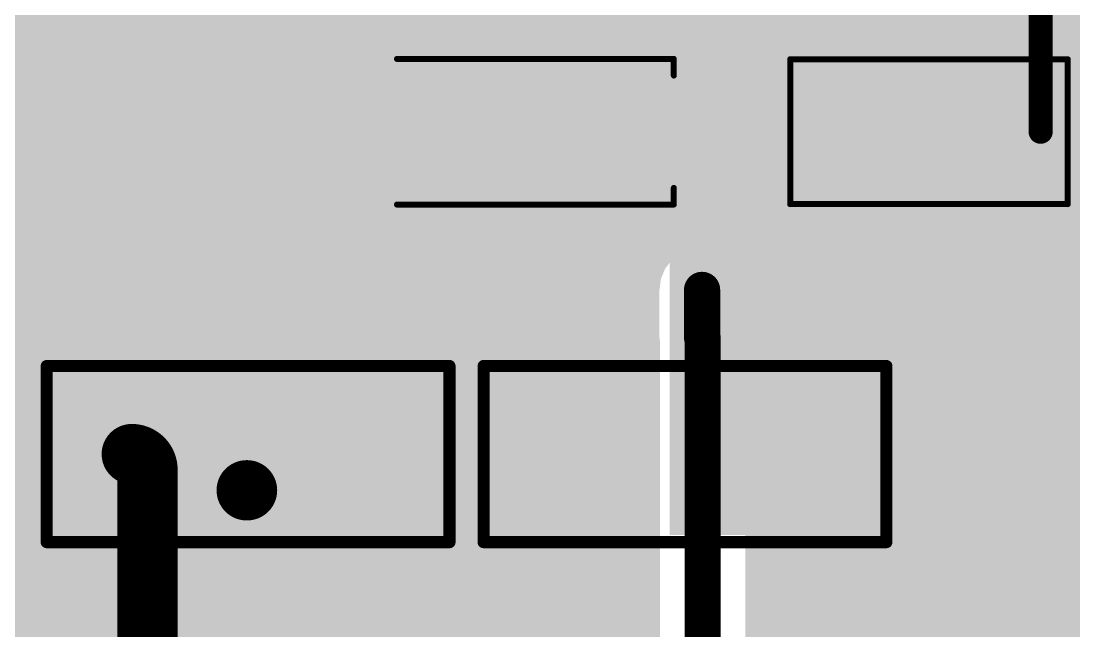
# Model space of a CAD drawing. Header units: inches. Extents: x -2 to 289, y -4 to 187.
# Drawn here: x 17.33 to 39.49, y 55.91 to 68.75 of the extents above; entities that cross this region are included whole.
import ezdxf

# ---------------------------------------------------------------- set-up
doc = ezdxf.new("R2010")
doc.units = ezdxf.units.IN
for name, color, linetype in [('Bottom Layer', 5, 'Continuous'), ('Drill Drawing', 1, 'Continuous'), ('Layer 1', 16, 'Continuous'), ('Layer 2', 76, 'Continuous'), ('Top Layer', 1, 'Continuous'), ('Top Overlay', 2, 'Continuous'), ('Top Paste', 8, 'Continuous'), ('Top Solder', 216, 'Continuous'), ('Via Holes', 16, 'Continuous')]:
    doc.layers.add(name, color=color, linetype=linetype)

# ---------------------------------------------------------------- blocks, each defined once
blk = doc.blocks.new('SMA_DO_214AC__36')
at = {"layer": 'Top Layer'}
for points in [[(-2.7, 1.4), (-1.1, 1.4), (-1.1, -1.4), (-2.7, -1.4)], [(1.1, 1.4), (2.7, 1.4), (2.7, -1.4), (1.1, -1.4)]]:
    blk.add_hatch(color=1, dxfattribs=at).paths.add_polyline_path(points)
at = {"layer": 'Top Overlay'}
blk.add_hatch(color=2, dxfattribs=at).paths.add_polyline_path([(-3.992, -1.6), (-2.825, -1.6), (-2.825, 1.6), (-3.992, 1.6)])
at = {"layer": 'Top Paste'}
for points in [[(-2.7, 1.4), (-1.1, 1.4), (-1.1, -1.4), (-2.7, -1.4)], [(1.1, 1.4), (2.7, 1.4), (2.7, -1.4), (1.1, -1.4)]]:
    blk.add_hatch(color=8, dxfattribs=at).paths.add_polyline_path(points)
at = {"layer": 'Top Solder'}
for points in [[(-2.802, 1.502), (-0.998, 1.502), (-0.998, -1.502), (-2.802, -1.502)], [(0.998, 1.502), (2.802, 1.502), (2.802, -1.502), (0.998, -1.502)]]:
    blk.add_hatch(color=216, dxfattribs=at).paths.add_polyline_path(points)
at = {"layer": 'Top Overlay', "const_width": 0.127}
for points in [[(-2.983, 1.533), (2.842, 1.533)], [(2.842, 1.183), (2.842, 1.533)], [(2.842, -1.533), (2.842, -1.183)], [(-2.983, -1.533), (2.842, -1.533)]]:
    blk.add_lwpolyline(points, dxfattribs=at)
at = {"layer": 'Top Overlay', "const_width": 0.0635}
for points in [[(-3.015, 1.533, 1), (-2.951, 1.533, 1)], [(2.811, 1.533, 1), (2.874, 1.533, 1)], [(2.811, 1.533, 1), (2.874, 1.533, 1)], [(2.811, 1.183, 1), (2.874, 1.183, 1)], [(2.811, -1.183, 1), (2.874, -1.183, 1)], [(-3.015, -1.533, 1), (-2.951, -1.533, 1)], [(2.811, -1.533, 1), (2.874, -1.533, 1)], [(2.811, -1.533, 1), (2.874, -1.533, 1)]]:
    blk.add_lwpolyline(points, format="xyb", close=True, dxfattribs=at)
blk = doc.blocks.new('RES_2010_48')
at = {"layer": 'Top Layer'}
for points in [[(-2.8, 1.4), (-1.9, 1.4), (-1.9, -1.4), (-2.8, -1.4)], [(1.9, 1.4), (2.8, 1.4), (2.8, -1.4), (1.9, -1.4)]]:
    blk.add_hatch(color=1, dxfattribs=at).paths.add_polyline_path(points)
at = {"layer": 'Top Paste'}
for points in [[(-2.8, 1.4), (-1.9, 1.4), (-1.9, -1.4), (-2.8, -1.4)], [(1.9, 1.4), (2.8, 1.4), (2.8, -1.4), (1.9, -1.4)]]:
    blk.add_hatch(color=8, dxfattribs=at).paths.add_polyline_path(points)
at = {"layer": 'Top Solder'}
for points in [[(-2.902, 1.502), (-1.798, 1.502), (-1.798, -1.502), (-2.902, -1.502)], [(1.798, 1.502), (2.902, 1.502), (2.902, -1.502), (1.798, -1.502)]]:
    blk.add_hatch(color=216, dxfattribs=at).paths.add_polyline_path(points)
at = {"layer": 'Top Overlay', "const_width": 0.127}
for points in [[(-2.921, 1.524), (2.921, 1.524)], [(-2.921, -1.524), (-2.921, 1.524)], [(2.921, -1.524), (2.921, 1.524)], [(-2.921, -1.524), (2.921, -1.524)]]:
    blk.add_lwpolyline(points, dxfattribs=at)
at = {"layer": 'Top Overlay', "const_width": 0.0635}
for points in [[(-2.953, 1.524, 1), (-2.889, 1.524, 1)], [(-2.953, 1.524, 1), (-2.889, 1.524, 1)], [(2.889, 1.524, 1), (2.953, 1.524, 1)], [(2.889, 1.524, 1), (2.953, 1.524, 1)], [(-2.953, -1.524, 1), (-2.889, -1.524, 1)], [(-2.953, -1.524, 1), (-2.889, -1.524, 1)], [(2.889, -1.524, 1), (2.953, -1.524, 1)], [(2.889, -1.524, 1), (2.953, -1.524, 1)]]:
    blk.add_lwpolyline(points, format="xyb", close=True, dxfattribs=at)
blk = doc.blocks.new('RES_2512_56')
at = {"layer": 'Top Layer'}
for points in [[(-4.05, 1.7), (-2.45, 1.7), (-2.45, -1.7), (-4.05, -1.7)], [(2.45, 1.7), (4.05, 1.7), (4.05, -1.7), (2.45, -1.7)]]:
    blk.add_hatch(color=1, dxfattribs=at).paths.add_polyline_path(points)
at = {"layer": 'Top Paste'}
for points in [[(-4.05, 1.7), (-2.45, 1.7), (-2.45, -1.7), (-4.05, -1.7)], [(2.45, 1.7), (4.05, 1.7), (4.05, -1.7), (2.45, -1.7)]]:
    blk.add_hatch(color=8, dxfattribs=at).paths.add_polyline_path(points)
at = {"layer": 'Top Solder'}
for points in [[(-4.152, 1.802), (-2.348, 1.802), (-2.348, -1.802), (-4.152, -1.802)], [(2.348, 1.802), (4.152, 1.802), (4.152, -1.802), (2.348, -1.802)]]:
    blk.add_hatch(color=216, dxfattribs=at).paths.add_polyline_path(points)
at = {"layer": 'Top Overlay', "const_width": 0.254}
for points in [[(-4.242, -1.854), (-4.242, 1.854)], [(-4.242, 1.854), (4.237, 1.854)], [(4.237, -1.854), (4.237, 1.854)], [(-4.242, -1.854), (4.237, -1.854)]]:
    blk.add_lwpolyline(points, dxfattribs=at)
at = {"layer": 'Top Overlay', "const_width": 0.127}
for points in [[(-4.305, 1.854, 1), (-4.178, 1.854, 1)], [(-4.305, 1.854, 1), (-4.178, 1.854, 1)], [(4.173, 1.854, 1), (4.3, 1.854, 1)], [(4.173, 1.854, 1), (4.3, 1.854, 1)], [(-4.305, -1.854, 1), (-4.178, -1.854, 1)], [(-4.305, -1.854, 1), (-4.178, -1.854, 1)], [(4.173, -1.854, 1), (4.3, -1.854, 1)], [(4.173, -1.854, 1), (4.3, -1.854, 1)]]:
    blk.add_lwpolyline(points, format="xyb", close=True, dxfattribs=at)
blk = doc.blocks.new('RES_2512_57')
at = {"layer": 'Top Layer'}
for points in [[(-4.05, 1.7), (-2.45, 1.7), (-2.45, -1.7), (-4.05, -1.7)], [(2.45, 1.7), (4.05, 1.7), (4.05, -1.7), (2.45, -1.7)]]:
    blk.add_hatch(color=1, dxfattribs=at).paths.add_polyline_path(points)
at = {"layer": 'Top Paste'}
for points in [[(-4.05, 1.7), (-2.45, 1.7), (-2.45, -1.7), (-4.05, -1.7)], [(2.45, 1.7), (4.05, 1.7), (4.05, -1.7), (2.45, -1.7)]]:
    blk.add_hatch(color=8, dxfattribs=at).paths.add_polyline_path(points)
at = {"layer": 'Top Solder'}
for points in [[(-4.152, 1.802), (-2.348, 1.802), (-2.348, -1.802), (-4.152, -1.802)], [(2.348, 1.802), (4.152, 1.802), (4.152, -1.802), (2.348, -1.802)]]:
    blk.add_hatch(color=216, dxfattribs=at).paths.add_polyline_path(points)
at = {"layer": 'Top Overlay', "const_width": 0.254}
for points in [[(-4.242, -1.854), (-4.242, 1.854)], [(-4.242, 1.854), (4.237, 1.854)], [(4.237, -1.854), (4.237, 1.854)], [(-4.242, -1.854), (4.237, -1.854)]]:
    blk.add_lwpolyline(points, dxfattribs=at)
at = {"layer": 'Top Overlay', "const_width": 0.127}
for points in [[(-4.305, 1.854, 1), (-4.178, 1.854, 1)], [(-4.305, 1.854, 1), (-4.178, 1.854, 1)], [(4.173, 1.854, 1), (4.3, 1.854, 1)], [(4.173, 1.854, 1), (4.3, 1.854, 1)], [(-4.305, -1.854, 1), (-4.178, -1.854, 1)], [(-4.305, -1.854, 1), (-4.178, -1.854, 1)], [(4.173, -1.854, 1), (4.3, -1.854, 1)], [(4.173, -1.854, 1), (4.3, -1.854, 1)]]:
    blk.add_lwpolyline(points, format="xyb", close=True, dxfattribs=at)

msp = doc.modelspace()

# ---------------------------------------------------------------- hatches: boundary and pattern name
at = {"layer": 'Bottom Layer'}
h = msp.add_hatch(color=5, dxfattribs=at)
h.paths.add_polyline_path([(67.056, 93.508), (66.878, 93.472), (66.793, 93.678), (66.562, 94.023), (66.269, 94.317), (65.924, 94.547), (65.54, 94.706), (65.133, 94.787), (64.717, 94.787), (64.31, 94.706), (63.927, 94.547), (63.581, 94.317), (63.288, 94.023), (63.057, 93.678), (62.898, 93.294), (62.817, 92.887), (62.817, 92.472), (62.839, 92.363), (62.803, 92.319), (62.567, 91.878), (62.478, 91.584), (62.292, 91.584), (62.203, 91.878), (61.967, 92.319), (61.931, 92.363), (61.953, 92.472), (61.953, 92.887), (61.872, 93.294), (61.713, 93.678), (61.482, 94.023), (61.189, 94.317), (60.844, 94.547), (60.46, 94.706), (60.053, 94.787), (59.637, 94.787), (59.23, 94.706), (58.847, 94.547), (58.501, 94.317), (58.208, 94.023), (57.977, 93.678), (57.818, 93.294), (57.737, 92.887), (57.737, 92.472), (57.818, 92.064), (57.977, 91.681), (58.208, 91.335), (58.501, 91.042), (58.847, 90.811), (59.23, 90.652), (59.637, 90.571), (60.053, 90.571), (60.46, 90.652), (60.677, 90.742), (60.854, 90.623), (60.854, 90.411), (60.734, 90.411), (60.734, 90.213), (60.645, 90.201), (60.459, 90.125), (60.3, 90.002), (60.178, 89.843), (60.101, 89.658), (60.075, 89.459), (60.075, 89.459), (60.101, 89.26), (60.178, 89.075), (60.3, 88.915), (60.459, 88.793), (60.645, 88.716), (60.734, 88.705), (60.734, 88.506), (64.036, 88.506), (64.036, 88.705), (64.125, 88.716), (64.311, 88.793), (64.47, 88.915), (64.592, 89.075), (64.669, 89.26), (64.695, 89.459), (64.695, 89.459), (64.669, 89.658), (64.592, 89.843), (64.47, 90.002), (64.311, 90.125), (64.125, 90.201), (64.036, 90.213), (64.036, 90.411), (63.916, 90.411), (63.916, 90.623), (64.093, 90.742), (64.31, 90.652), (64.717, 90.571), (65.133, 90.571), (65.54, 90.652), (65.924, 90.811), (66.269, 91.042), (66.562, 91.335), (66.793, 91.681), (66.878, 91.886), (67.056, 91.851), (67.056, 52.223), (32.57, 52.223), (32.57, 62.078), (32.559, 62.163), (32.559, 63.092), (32.529, 63.324), (32.439, 63.54), (32.297, 63.726), (32.111, 63.868), (31.895, 63.958), (31.663, 63.989), (31.431, 63.958), (31.214, 63.868), (31.029, 63.726), (30.886, 63.54), (30.796, 63.324), (30.766, 63.092), (30.766, 62.089), (30.777, 62.004), (30.777, 52.223), (26.543, 52.223), (26.543, 44.882), (-1.052, 44.882), (-1.052, 91.079), (-0.874, 91.115), (-0.792, 90.916), (-0.558, 90.51), (-0.272, 90.138), (0.059, 89.807), (0.431, 89.522), (0.837, 89.287), (1.269, 89.108), (1.722, 88.987), (2.187, 88.926), (2.655, 88.926), (3.12, 88.987), (3.572, 89.108), (4.005, 89.287), (4.411, 89.522), (4.783, 89.807), (5.114, 90.138), (5.399, 90.51), (5.633, 90.916), (5.813, 91.349), (5.934, 91.801), (5.995, 92.266), (5.995, 92.734), (5.934, 93.199), (5.813, 93.651), (5.633, 94.084), (5.399, 94.49), (5.114, 94.862), (4.783, 95.193), (4.411, 95.478), (4.005, 95.713), (3.762, 95.813), (3.797, 95.991), (67.056, 95.991)])
h.paths.add_polyline_path([(63.68, 86.131), (63.68, 86.125), (50.055, 86.125), (49.872, 86.101), (49.703, 86.03), (49.557, 85.918), (49.445, 85.772), (49.374, 85.603), (49.35, 85.42), (49.35, 84.492), (49.222, 84.475), (49.053, 84.405), (48.907, 84.293), (48.904, 84.295), (48.661, 83.999), (48.48, 83.66), (48.368, 83.293), (48.331, 82.911), (48.334, 82.911), (48.334, 81.035), (48.15, 81.035), (48.15, 79.13), (51.452, 79.13), (51.452, 81.035), (50.795, 81.035), (50.792, 81.042), (50.758, 81.301), (50.759, 81.309), (50.759, 83.906), (62.004, 83.906), (62.004, 82.761), (62.001, 82.753), (61.857, 82.565), (61.851, 82.561), (61.842, 82.551), (61.719, 82.392), (61.643, 82.207), (61.616, 82.008), (61.643, 81.809), (61.719, 81.624), (61.842, 81.464), (62.001, 81.342), (62.186, 81.266), (62.385, 81.239), (62.584, 81.266), (62.769, 81.342), (62.928, 81.464), (62.938, 81.474), (62.942, 81.47), (63.25, 81.845), (63.476, 82.269), (63.834, 82.269), (64.06, 81.845), (64.368, 81.47), (64.372, 81.474), (64.382, 81.464), (64.541, 81.342), (64.726, 81.266), (64.925, 81.239), (65.124, 81.266), (65.309, 81.342), (65.468, 81.464), (65.591, 81.624), (65.667, 81.809), (65.694, 82.008), (65.667, 82.207), (65.591, 82.392), (65.468, 82.551), (65.459, 82.561), (65.453, 82.565), (65.309, 82.753), (65.306, 82.761), (65.306, 84.174), (65.122, 84.174), (65.122, 84.684), (65.128, 84.684), (65.079, 85.058), (64.934, 85.407), (64.704, 85.707), (64.404, 85.937), (64.055, 86.082)], flags=0)
h.paths.add_polyline_path([(5.029, 77.836), (4.491, 77.794), (3.966, 77.668), (3.468, 77.461), (3.007, 77.179), (2.597, 76.829), (2.247, 76.418), (1.964, 75.958), (1.758, 75.459), (1.632, 74.935), (1.59, 74.397), (1.593, 74.397), (1.593, 62.814), (1.623, 62.582), (1.713, 62.366), (1.855, 62.18), (2.041, 62.038), (2.257, 61.948), (2.489, 61.918), (2.721, 61.948), (2.938, 62.038), (3.123, 62.18), (3.266, 62.366), (3.355, 62.582), (3.386, 62.814), (3.386, 74.397), (3.384, 74.409), (3.415, 74.718), (3.508, 75.027), (3.66, 75.311), (3.865, 75.561), (4.115, 75.765), (4.399, 75.918), (4.708, 76.011), (5.017, 76.042), (5.029, 76.04), (35.382, 76.04), (35.614, 76.07), (35.831, 76.16), (36.016, 76.303), (36.159, 76.488), (36.248, 76.705), (36.279, 76.937), (36.248, 77.169), (36.159, 77.385), (36.016, 77.571), (35.831, 77.713), (35.614, 77.803), (35.382, 77.833), (5.029, 77.833)], flags=0)
h = msp.add_hatch(color=5, dxfattribs=at)
edge = h.paths.add_edge_path()
edge.add_arc((31.663, 63.092), 0.3, 0, 360)
h = msp.add_hatch(color=5, dxfattribs=at)
edge = h.paths.add_edge_path()
edge.add_arc((31.674, 62.078), 0.3, 0, 360)
at = {"layer": 'Layer 1'}
h = msp.add_hatch(color=16, dxfattribs=at)
h.paths.add_polyline_path([(67.056, 93.508), (66.878, 93.472), (66.793, 93.678), (66.562, 94.023), (66.269, 94.317), (65.924, 94.547), (65.54, 94.706), (65.133, 94.787), (64.717, 94.787), (64.31, 94.706), (63.927, 94.547), (63.581, 94.317), (63.288, 94.023), (63.057, 93.678), (62.898, 93.294), (62.817, 92.887), (62.817, 92.472), (62.898, 92.064), (63.057, 91.681), (63.288, 91.335), (63.581, 91.042), (63.927, 90.811), (64.31, 90.652), (64.717, 90.571), (65.133, 90.571), (65.54, 90.652), (65.924, 90.811), (66.269, 91.042), (66.562, 91.335), (66.793, 91.681), (66.878, 91.886), (67.056, 91.851), (67.056, 72.593), (30.734, 72.593), (30.734, 40.228), (9.883, 40.228), (9.825, 40.314), (9.825, 40.484), (9.76, 40.641), (9.64, 40.761), (9.483, 40.826), (9.313, 40.826), (9.156, 40.761), (9.036, 40.641), (8.971, 40.484), (8.971, 40.314), (8.913, 40.228), (-1.052, 40.228), (-1.052, 91.079), (-0.874, 91.115), (-0.792, 90.916), (-0.558, 90.51), (-0.272, 90.138), (0.059, 89.807), (0.431, 89.522), (0.837, 89.287), (1.269, 89.108), (1.722, 88.987), (2.187, 88.926), (2.655, 88.926), (3.12, 88.987), (3.572, 89.108), (4.005, 89.287), (4.411, 89.522), (4.783, 89.807), (5.114, 90.138), (5.399, 90.51), (5.633, 90.916), (5.813, 91.349), (5.934, 91.801), (5.995, 92.266), (5.995, 92.734), (5.934, 93.199), (5.813, 93.651), (5.633, 94.084), (5.399, 94.49), (5.114, 94.862), (4.783, 95.193), (4.411, 95.478), (4.005, 95.713), (3.762, 95.813), (3.797, 95.991), (67.056, 95.991)])
h.paths.add_polyline_path([(60.053, 94.787), (59.637, 94.787), (59.23, 94.706), (58.847, 94.547), (58.501, 94.317), (58.208, 94.023), (57.977, 93.678), (57.818, 93.294), (57.737, 92.887), (57.737, 92.472), (57.818, 92.064), (57.977, 91.681), (58.208, 91.335), (58.501, 91.042), (58.847, 90.811), (59.23, 90.652), (59.637, 90.571), (60.053, 90.571), (60.46, 90.652), (60.844, 90.811), (61.189, 91.042), (61.482, 91.335), (61.713, 91.681), (61.872, 92.064), (61.953, 92.472), (61.953, 92.887), (61.872, 93.294), (61.713, 93.678), (61.482, 94.023), (61.189, 94.317), (60.844, 94.547), (60.46, 94.706)], flags=0)
h.paths.add_polyline_path([(64.011, 89.886), (63.842, 89.886), (63.685, 89.821), (63.565, 89.701), (63.5, 89.544), (63.5, 89.374), (63.565, 89.217), (63.685, 89.097), (63.842, 89.032), (64.011, 89.032), (64.168, 89.097), (64.289, 89.217), (64.354, 89.374), (64.354, 89.544), (64.289, 89.701), (64.168, 89.821)], flags=0)
h.paths.add_polyline_path([(60.928, 89.886), (60.759, 89.886), (60.602, 89.821), (60.482, 89.701), (60.417, 89.544), (60.417, 89.374), (60.482, 89.217), (60.602, 89.097), (60.759, 89.032), (60.928, 89.032), (61.085, 89.097), (61.206, 89.217), (61.271, 89.374), (61.271, 89.544), (61.206, 89.701), (61.085, 89.821)], flags=0)
h.paths.add_polyline_path([(50.14, 85.847), (49.97, 85.847), (49.813, 85.782), (49.693, 85.662), (49.628, 85.505), (49.628, 85.335), (49.693, 85.178), (49.813, 85.058), (49.97, 84.993), (50.14, 84.993), (50.297, 85.058), (50.417, 85.178), (50.482, 85.335), (50.482, 85.505), (50.417, 85.662), (50.297, 85.782)], flags=0)
h.paths.add_polyline_path([(50.79, 85.038), (50.62, 85.038), (50.463, 84.973), (50.343, 84.853), (50.278, 84.696), (50.278, 84.526), (50.343, 84.369), (50.463, 84.249), (50.62, 84.184), (50.79, 84.184), (50.947, 84.249), (51.067, 84.369), (51.132, 84.526), (51.132, 84.696), (51.067, 84.853), (50.947, 84.973)], flags=0)
h.paths.add_polyline_path([(49.49, 84.222), (49.32, 84.222), (49.163, 84.157), (49.043, 84.036), (48.978, 83.88), (48.978, 83.71), (49.043, 83.553), (49.163, 83.433), (49.32, 83.368), (49.49, 83.368), (49.647, 83.433), (49.767, 83.553), (49.832, 83.71), (49.832, 83.88), (49.767, 84.036), (49.647, 84.157)], flags=0)
h.paths.add_polyline_path([(65.01, 82.435), (64.84, 82.435), (64.683, 82.37), (64.563, 82.25), (64.498, 82.093), (64.498, 81.923), (64.563, 81.766), (64.683, 81.646), (64.84, 81.581), (65.01, 81.581), (65.167, 81.646), (65.287, 81.766), (65.352, 81.923), (65.352, 82.093), (65.287, 82.25), (65.167, 82.37)], flags=0)
h.paths.add_polyline_path([(62.47, 82.435), (62.3, 82.435), (62.143, 82.37), (62.023, 82.25), (61.958, 82.093), (61.958, 81.923), (62.023, 81.766), (62.143, 81.646), (62.3, 81.581), (62.47, 81.581), (62.627, 81.646), (62.747, 81.766), (62.812, 81.923), (62.812, 82.093), (62.747, 82.25), (62.627, 82.37)], flags=0)
h.paths.add_polyline_path([(35.467, 77.364), (35.297, 77.364), (35.14, 77.299), (35.02, 77.178), (34.955, 77.022), (34.955, 76.852), (35.02, 76.695), (35.14, 76.575), (35.297, 76.51), (35.467, 76.51), (35.624, 76.575), (35.744, 76.695), (35.809, 76.852), (35.809, 77.022), (35.744, 77.178), (35.624, 77.299)], flags=0)
h.paths.add_polyline_path([(2.574, 63.241), (2.404, 63.241), (2.247, 63.176), (2.127, 63.056), (2.062, 62.899), (2.062, 62.729), (2.127, 62.572), (2.247, 62.452), (2.404, 62.387), (2.574, 62.387), (2.731, 62.452), (2.851, 62.572), (2.916, 62.729), (2.916, 62.899), (2.851, 63.056), (2.731, 63.176)], flags=0)
h.paths.add_polyline_path([(6.977, 41.521), (6.808, 41.521), (6.651, 41.456), (6.53, 41.336), (6.465, 41.179), (6.465, 41.009), (6.53, 40.853), (6.651, 40.732), (6.808, 40.667), (6.977, 40.667), (7.134, 40.732), (7.254, 40.853), (7.319, 41.009), (7.319, 41.179), (7.254, 41.336), (7.134, 41.456)], flags=0)
h = msp.add_hatch(color=16, dxfattribs=at)
edge = h.paths.add_edge_path()
edge.add_arc((31.663, 63.092), 0.3, 0, 360)
h = msp.add_hatch(color=16, dxfattribs=at)
edge = h.paths.add_edge_path()
edge.add_arc((31.674, 62.078), 0.3, 0, 360)
at = {"layer": 'Layer 2'}
h = msp.add_hatch(color=76, dxfattribs=at)
h.paths.add_polyline_path([(67.056, 93.508), (66.878, 93.472), (66.793, 93.678), (66.562, 94.023), (66.269, 94.317), (65.924, 94.547), (65.54, 94.706), (65.133, 94.787), (64.717, 94.787), (64.31, 94.706), (63.927, 94.547), (63.581, 94.317), (63.288, 94.023), (63.057, 93.678), (62.898, 93.294), (62.817, 92.887), (62.817, 92.472), (62.898, 92.064), (63.057, 91.681), (63.288, 91.335), (63.581, 91.042), (63.927, 90.811), (64.31, 90.652), (64.717, 90.571), (65.133, 90.571), (65.54, 90.652), (65.924, 90.811), (66.269, 91.042), (66.562, 91.335), (66.793, 91.681), (66.878, 91.886), (67.056, 91.851), (67.056, 72.593), (30.734, 72.593), (30.734, 40.228), (9.883, 40.228), (9.825, 40.314), (9.825, 40.484), (9.76, 40.641), (9.64, 40.761), (9.483, 40.826), (9.313, 40.826), (9.156, 40.761), (9.036, 40.641), (8.971, 40.484), (8.971, 40.314), (8.913, 40.228), (-1.052, 40.228), (-1.052, 91.079), (-0.874, 91.115), (-0.792, 90.916), (-0.558, 90.51), (-0.272, 90.138), (0.059, 89.807), (0.431, 89.522), (0.837, 89.287), (1.269, 89.108), (1.722, 88.987), (2.187, 88.926), (2.655, 88.926), (3.12, 88.987), (3.572, 89.108), (4.005, 89.287), (4.411, 89.522), (4.783, 89.807), (5.114, 90.138), (5.399, 90.51), (5.633, 90.916), (5.813, 91.349), (5.934, 91.801), (5.995, 92.266), (5.995, 92.734), (5.934, 93.199), (5.813, 93.651), (5.633, 94.084), (5.399, 94.49), (5.114, 94.862), (4.783, 95.193), (4.411, 95.478), (4.005, 95.713), (3.762, 95.813), (3.797, 95.991), (67.056, 95.991)])
h.paths.add_polyline_path([(60.053, 94.787), (59.637, 94.787), (59.23, 94.706), (58.847, 94.547), (58.501, 94.317), (58.208, 94.023), (57.977, 93.678), (57.818, 93.294), (57.737, 92.887), (57.737, 92.472), (57.818, 92.064), (57.977, 91.681), (58.208, 91.335), (58.501, 91.042), (58.847, 90.811), (59.23, 90.652), (59.637, 90.571), (60.053, 90.571), (60.46, 90.652), (60.844, 90.811), (61.189, 91.042), (61.482, 91.335), (61.713, 91.681), (61.872, 92.064), (61.953, 92.472), (61.953, 92.887), (61.872, 93.294), (61.713, 93.678), (61.482, 94.023), (61.189, 94.317), (60.844, 94.547), (60.46, 94.706)], flags=0)
h.paths.add_polyline_path([(64.011, 89.886), (63.842, 89.886), (63.685, 89.821), (63.565, 89.701), (63.5, 89.544), (63.5, 89.374), (63.565, 89.217), (63.685, 89.097), (63.842, 89.032), (64.011, 89.032), (64.168, 89.097), (64.289, 89.217), (64.354, 89.374), (64.354, 89.544), (64.289, 89.701), (64.168, 89.821)], flags=0)
h.paths.add_polyline_path([(60.928, 89.886), (60.759, 89.886), (60.602, 89.821), (60.482, 89.701), (60.417, 89.544), (60.417, 89.374), (60.482, 89.217), (60.602, 89.097), (60.759, 89.032), (60.928, 89.032), (61.085, 89.097), (61.206, 89.217), (61.271, 89.374), (61.271, 89.544), (61.206, 89.701), (61.085, 89.821)], flags=0)
h.paths.add_polyline_path([(50.14, 85.847), (49.97, 85.847), (49.813, 85.782), (49.693, 85.662), (49.628, 85.505), (49.628, 85.335), (49.693, 85.178), (49.813, 85.058), (49.97, 84.993), (50.14, 84.993), (50.297, 85.058), (50.417, 85.178), (50.482, 85.335), (50.482, 85.505), (50.417, 85.662), (50.297, 85.782)], flags=0)
h.paths.add_polyline_path([(50.79, 85.038), (50.62, 85.038), (50.463, 84.973), (50.343, 84.853), (50.278, 84.696), (50.278, 84.526), (50.343, 84.369), (50.463, 84.249), (50.62, 84.184), (50.79, 84.184), (50.947, 84.249), (51.067, 84.369), (51.132, 84.526), (51.132, 84.696), (51.067, 84.853), (50.947, 84.973)], flags=0)
h.paths.add_polyline_path([(49.49, 84.222), (49.32, 84.222), (49.163, 84.157), (49.043, 84.036), (48.978, 83.88), (48.978, 83.71), (49.043, 83.553), (49.163, 83.433), (49.32, 83.368), (49.49, 83.368), (49.647, 83.433), (49.767, 83.553), (49.832, 83.71), (49.832, 83.88), (49.767, 84.036), (49.647, 84.157)], flags=0)
h.paths.add_polyline_path([(65.01, 82.435), (64.84, 82.435), (64.683, 82.37), (64.563, 82.25), (64.498, 82.093), (64.498, 81.923), (64.563, 81.766), (64.683, 81.646), (64.84, 81.581), (65.01, 81.581), (65.167, 81.646), (65.287, 81.766), (65.352, 81.923), (65.352, 82.093), (65.287, 82.25), (65.167, 82.37)], flags=0)
h.paths.add_polyline_path([(62.47, 82.435), (62.3, 82.435), (62.143, 82.37), (62.023, 82.25), (61.958, 82.093), (61.958, 81.923), (62.023, 81.766), (62.143, 81.646), (62.3, 81.581), (62.47, 81.581), (62.627, 81.646), (62.747, 81.766), (62.812, 81.923), (62.812, 82.093), (62.747, 82.25), (62.627, 82.37)], flags=0)
h.paths.add_polyline_path([(35.467, 77.364), (35.297, 77.364), (35.14, 77.299), (35.02, 77.178), (34.955, 77.022), (34.955, 76.852), (35.02, 76.695), (35.14, 76.575), (35.297, 76.51), (35.467, 76.51), (35.624, 76.575), (35.744, 76.695), (35.809, 76.852), (35.809, 77.022), (35.744, 77.178), (35.624, 77.299)], flags=0)
h.paths.add_polyline_path([(2.574, 63.241), (2.404, 63.241), (2.247, 63.176), (2.127, 63.056), (2.062, 62.899), (2.062, 62.729), (2.127, 62.572), (2.247, 62.452), (2.404, 62.387), (2.574, 62.387), (2.731, 62.452), (2.851, 62.572), (2.916, 62.729), (2.916, 62.899), (2.851, 63.056), (2.731, 63.176)], flags=0)
h.paths.add_polyline_path([(6.977, 41.521), (6.808, 41.521), (6.651, 41.456), (6.53, 41.336), (6.465, 41.179), (6.465, 41.009), (6.53, 40.853), (6.651, 40.732), (6.808, 40.667), (6.977, 40.667), (7.134, 40.732), (7.254, 40.853), (7.319, 41.009), (7.319, 41.179), (7.254, 41.336), (7.134, 41.456)], flags=0)
h = msp.add_hatch(color=76, dxfattribs=at)
edge = h.paths.add_edge_path()
edge.add_arc((31.663, 63.092), 0.3, 0, 360)
h = msp.add_hatch(color=76, dxfattribs=at)
edge = h.paths.add_edge_path()
edge.add_arc((31.674, 62.078), 0.3, 0, 360)
at = {"layer": 'Top Layer'}
for points in [[(26.82, 82.574), (29.362, 82.574), (29.362, 81.424), (32.13, 81.424), (32.13, 79.924), (29.362, 79.924), (29.362, 78.774), (21.158, 78.774), (21.158, 67.821), (27.125, 67.821), (27.125, 65.021), (17.958, 65.021), (17.958, 87.967), (26.82, 87.967)], [(29.325, 64.897), (34.538, 64.897), (34.538, 67.821), (29.325, 67.821)], [(30.98, 57.936), (35.355, 57.936), (35.355, 67.818), (30.98, 67.818)], [(18.06, 57.936), (22.936, 57.936), (22.936, 61.336), (18.06, 61.336)], [(24.56, 57.936), (28.855, 57.936), (28.855, 61.336), (24.56, 61.336)], [(22.504, 45.517), (25.806, 45.517), (25.806, 56.413), (22.504, 56.413)]]:
    msp.add_hatch(color=1, dxfattribs=at).paths.add_polyline_path(points)
h = msp.add_hatch(color=1, dxfattribs=at)
edge = h.paths.add_edge_path()
edge.add_arc((31.663, 63.092), 0.3, 0, 360)
h = msp.add_hatch(color=1, dxfattribs=at)
edge = h.paths.add_edge_path()
edge.add_arc((31.674, 62.078), 0.3, 0, 360)
at = {"layer": 'Via Holes'}
h = msp.add_hatch(color=7, dxfattribs=at)
edge = h.paths.add_edge_path()
edge.add_arc((31.663, 63.092), 0.15, 0, 360)
h = msp.add_hatch(color=7, dxfattribs=at)
edge = h.paths.add_edge_path()
edge.add_arc((31.674, 62.078), 0.15, 0, 360)

# ---------------------------------------------------------------- linework, layer by layer
at = {"layer": 'Bottom Layer', "const_width": 0.762}
for points in [[(31.663, 62.089), (31.663, 63.092)], [(31.674, 37.474), (31.674, 62.078)]]:
    msp.add_lwpolyline(points, dxfattribs=at)
at = {"layer": 'Bottom Layer', "const_width": 0.381}
for points in [[(31.472, 63.092, 1), (31.853, 63.092, 1)], [(31.472, 62.089, 1), (31.853, 62.089, 1)], [(31.483, 62.078, 1), (31.864, 62.078, 1)]]:
    msp.add_lwpolyline(points, format="xyb", close=True, dxfattribs=at)
at = {"layer": 'Drill Drawing', "const_width": 0.0508}
for points in [[(31.409, 63.346), (31.663, 63.219)], [(31.409, 63.346), (31.536, 63.092)], [(31.51, 63.244), (31.663, 63.168)], [(31.51, 63.244), (31.586, 63.092)], [(31.663, 63.219), (31.917, 63.346)], [(31.663, 63.168), (31.815, 63.244)], [(31.739, 63.092), (31.815, 63.244)], [(31.79, 63.092), (31.917, 63.346)], [(31.409, 62.838), (31.536, 63.092)], [(31.409, 62.838), (31.663, 62.965)], [(31.51, 62.94), (31.586, 63.092)], [(31.51, 62.94), (31.663, 63.016)], [(31.663, 63.016), (31.815, 62.94)], [(31.663, 62.965), (31.917, 62.838)], [(31.739, 63.092), (31.815, 62.94)], [(31.79, 63.092), (31.917, 62.838)], [(31.42, 62.332), (31.674, 62.205)], [(31.42, 62.332), (31.547, 62.078)], [(31.674, 62.205), (31.928, 62.332)], [(31.801, 62.078), (31.928, 62.332)], [(31.42, 61.824), (31.547, 62.078)], [(31.521, 62.23), (31.674, 62.154)], [(31.521, 62.23), (31.598, 62.078)], [(31.521, 61.925), (31.598, 62.078)], [(31.674, 62.154), (31.826, 62.23)], [(31.75, 62.078), (31.826, 62.23)], [(31.75, 62.078), (31.826, 61.925)], [(31.801, 62.078), (31.928, 61.824)], [(31.42, 61.824), (31.674, 61.951)], [(31.521, 61.925), (31.674, 62.001)], [(31.674, 62.001), (31.826, 61.925)], [(31.674, 61.951), (31.928, 61.824)]]:
    msp.add_lwpolyline(points, dxfattribs=at)
at = {"layer": 'Drill Drawing', "const_width": 0.0254}
for points in [[(31.396, 63.346, 1), (31.421, 63.346, 1)], [(31.396, 63.346, 1), (31.421, 63.346, 1)], [(31.497, 63.244, 1), (31.523, 63.244, 1)], [(31.497, 63.244, 1), (31.523, 63.244, 1)], [(31.65, 63.219, 1), (31.675, 63.219, 1)], [(31.65, 63.219, 1), (31.675, 63.219, 1)], [(31.65, 63.168, 1), (31.675, 63.168, 1)], [(31.65, 63.168, 1), (31.675, 63.168, 1)], [(31.802, 63.244, 1), (31.828, 63.244, 1)], [(31.802, 63.244, 1), (31.828, 63.244, 1)], [(31.904, 63.346, 1), (31.929, 63.346, 1)], [(31.904, 63.346, 1), (31.929, 63.346, 1)], [(31.497, 62.94, 1), (31.523, 62.94, 1)], [(31.497, 62.94, 1), (31.523, 62.94, 1)], [(31.523, 63.092, 1), (31.548, 63.092, 1)], [(31.523, 63.092, 1), (31.548, 63.092, 1)], [(31.574, 63.092, 1), (31.599, 63.092, 1)], [(31.574, 63.092, 1), (31.599, 63.092, 1)], [(31.65, 63.016, 1), (31.675, 63.016, 1)], [(31.65, 63.016, 1), (31.675, 63.016, 1)], [(31.65, 62.965, 1), (31.675, 62.965, 1)], [(31.65, 62.965, 1), (31.675, 62.965, 1)], [(31.726, 63.092, 1), (31.751, 63.092, 1)], [(31.726, 63.092, 1), (31.751, 63.092, 1)], [(31.777, 63.092, 1), (31.802, 63.092, 1)], [(31.777, 63.092, 1), (31.802, 63.092, 1)], [(31.802, 62.94, 1), (31.828, 62.94, 1)], [(31.802, 62.94, 1), (31.828, 62.94, 1)], [(31.396, 62.838, 1), (31.421, 62.838, 1)], [(31.396, 62.838, 1), (31.421, 62.838, 1)], [(31.904, 62.838, 1), (31.929, 62.838, 1)], [(31.904, 62.838, 1), (31.929, 62.838, 1)], [(31.407, 62.332, 1), (31.433, 62.332, 1)], [(31.407, 62.332, 1), (31.433, 62.332, 1)], [(31.915, 62.332, 1), (31.941, 62.332, 1)], [(31.915, 62.332, 1), (31.941, 62.332, 1)], [(31.509, 62.23, 1), (31.534, 62.23, 1)], [(31.509, 62.23, 1), (31.534, 62.23, 1)], [(31.534, 62.078, 1), (31.559, 62.078, 1)], [(31.534, 62.078, 1), (31.559, 62.078, 1)], [(31.585, 62.078, 1), (31.61, 62.078, 1)], [(31.585, 62.078, 1), (31.61, 62.078, 1)], [(31.661, 62.205, 1), (31.686, 62.205, 1)], [(31.661, 62.205, 1), (31.686, 62.205, 1)], [(31.661, 62.154, 1), (31.686, 62.154, 1)], [(31.661, 62.154, 1), (31.686, 62.154, 1)], [(31.737, 62.078, 1), (31.763, 62.078, 1)], [(31.737, 62.078, 1), (31.763, 62.078, 1)], [(31.788, 62.078, 1), (31.814, 62.078, 1)], [(31.788, 62.078, 1), (31.814, 62.078, 1)], [(31.814, 62.23, 1), (31.839, 62.23, 1)], [(31.814, 62.23, 1), (31.839, 62.23, 1)], [(31.407, 61.824, 1), (31.433, 61.824, 1)], [(31.407, 61.824, 1), (31.433, 61.824, 1)], [(31.509, 61.925, 1), (31.534, 61.925, 1)], [(31.509, 61.925, 1), (31.534, 61.925, 1)], [(31.661, 62.001, 1), (31.686, 62.001, 1)], [(31.661, 62.001, 1), (31.686, 62.001, 1)], [(31.661, 61.951, 1), (31.686, 61.951, 1)], [(31.661, 61.951, 1), (31.686, 61.951, 1)], [(31.814, 61.925, 1), (31.839, 61.925, 1)], [(31.814, 61.925, 1), (31.839, 61.925, 1)], [(31.915, 61.824, 1), (31.941, 61.824, 1)], [(31.915, 61.824, 1), (31.941, 61.824, 1)]]:
    msp.add_lwpolyline(points, format="xyb", close=True, dxfattribs=at)
at = {"layer": 'Top Layer'}
for points, const_width in [([(38.788, 66.421), (38.788, 75.549)], 0.508), ([(19.99, 39.899), (19.99, 59.306)], 1.27), ([(22.078, 58.874), (22.084, 58.874)], 1.27), ([(19.99, 56.764), (19.99, 56.76)], 1.27)]:
    msp.add_lwpolyline(points, dxfattribs=dict(at, const_width=const_width))
for points, const_width in [([(38.661, 66.421, 1), (38.915, 66.421, 1)], 0.254), ([(19.342, 59.636, 1), (19.977, 59.636, 1)], 0.635), ([(19.672, 59.306, 1), (20.307, 59.306, 1)], 0.635), ([(19.672, 59.306, 1), (20.307, 59.306, 1)], 0.635), ([(21.761, 58.874, 1), (22.396, 58.874, 1)], 0.635), ([(21.767, 58.874, 1), (22.402, 58.874, 1)], 0.635), ([(21.767, 58.874, 1), (22.402, 58.874, 1)], 0.635), ([(21.767, 58.874, 1), (22.402, 58.874, 1)], 0.635), ([(19.672, 56.764, 1), (20.307, 56.764, 1)], 0.635), ([(19.672, 56.76, 1), (20.307, 56.76, 1)], 0.635)]:
    msp.add_lwpolyline(points, format="xyb", close=True, dxfattribs=dict(at, const_width=const_width))
for points, const_width in [([(19.66, 59.636, -0.414214), (19.99, 59.306)], 1.27), ([(22.084, 58.874, -0.000121), (22.085, 58.874)], 1.27), ([(41.852, 57.872, -0.414214), (39.175, 55.194)], 1.016)]:
    msp.add_lwpolyline(points, format="xyb", dxfattribs=dict(at, const_width=const_width))

# ---------------------------------------------------------------- block references
for name, p in [('SMA_DO_214AC__36', (28.225, 66.421)), ('RES_2010_48', (36.438, 66.421)), ('RES_2512_57', (22.11, 59.636)), ('RES_2512_56', (31.305, 59.636))]:
    msp.add_blockref(name, p)

doc.saveas('drawing.dxf')
